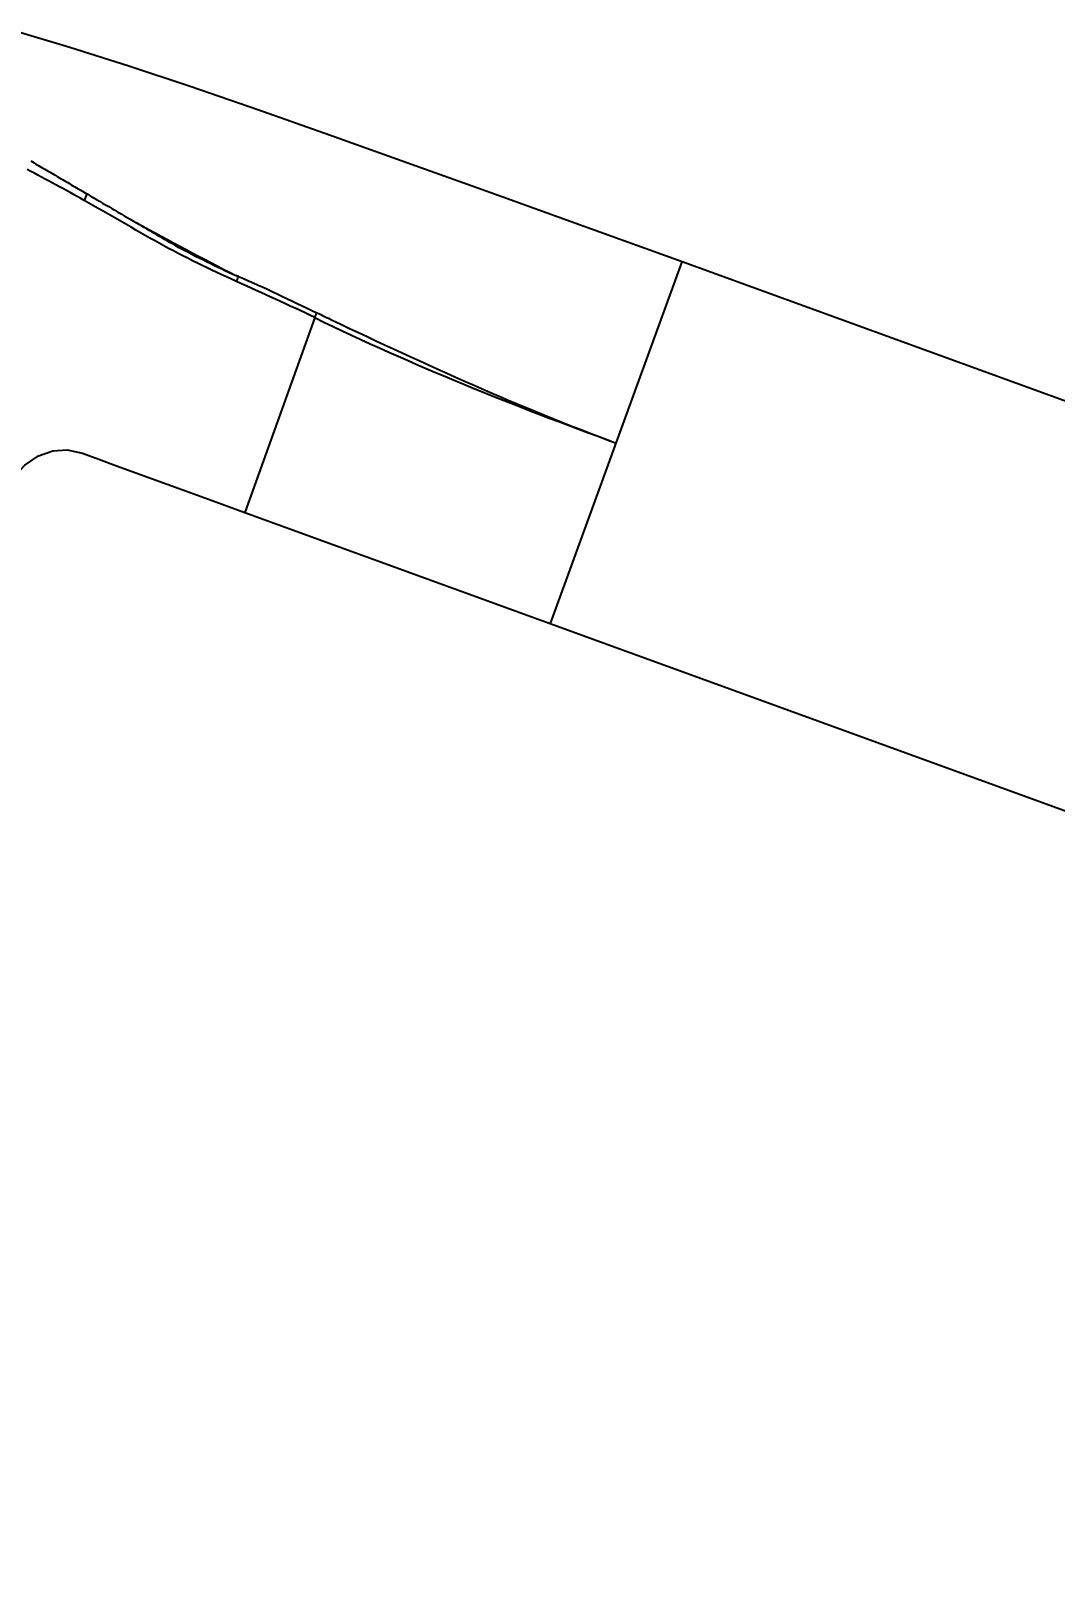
# Model space of a CAD drawing. Extents: x 0 to 1128, y 0 to 827.
# Drawn here: x 515.8 to 595.6, y 502.5 to 622.1 of the extents above; entities that cross this region are included whole.
import ezdxf

# ---------------------------------------------------------------- set-up
doc = ezdxf.new("R2010")
doc.units = 0
doc.header["$LTSCALE"] = 10
doc.header["$MEASUREMENT"] = 0
doc.header["$PDMODE"] = 3
doc.header["$PDSIZE"] = -10
doc.layers.get('0').update_dxf_attribs({"linetype": 'CONTINUOUS'})
doc.layers.get('DEFPOINTS').update_dxf_attribs({"linetype": 'CONTINUOUS'})
doc.layers.add('DEF_LAYER_ASSEM_MEMBER', color=7, linetype='CONTINUOUS')
doc.styles.add('Daelim Dimension', font='')
doc.styles.get('Daelim Dimension').set_extended_font_data('나눔고딕')
doc.dimstyles.new('DEFAULT', dxfattribs={"dimscale": 2, "dimtxt": 2, "dimasz": 2, "dimexe": 0, "dimexo": 2, "dimgap": 1, "dimtad": 1, "dimdec": 0, "dimzin": 9, "dimdsep": 46, "dimtxsty": 'Daelim Dimension', "dimcen": 0.5, "dimclrd": 5, "dimclre": 5, "dimclrt": 256, "dimadec": 1, "dimazin": 0, "dimtfac": 1, "dimtdec": 0, "dimtix": 1, "dimtmove": 0, "dimatfit": 3, "dimfxl": 1, "dimtolj": 1, "dimtzin": 1, "dimlwd": 9, "dimlwe": 9, "dimarcsym": 0})

# ---------------------------------------------------------------- blocks, each defined once
blk = doc.blocks.new('*D1')
at = {"color": 5, "lineweight": 9, "ltscale": 0.5, "transparency": 16777216}
for p, q in [((483.82, 559.41), (483.82, 437.74)), ((487.82, 437.74), (716.29, 437.74)), ((720.29, 435.13), (720.29, 437.74))]:
    blk.add_line(p, q, dxfattribs=at)
at = {"color": 5, "ltscale": 0.5, "transparency": 16777216}
for points in [[(487.82, 438.4), (487.82, 437.07), (483.82, 437.74)], [(716.29, 438.4), (716.29, 437.07), (720.29, 437.74)]]:
    blk.add_solid(points, dxfattribs=at)
at = {"layer": 'DEFPOINTS', "color": 0, "ltscale": 0.5, "transparency": 16777216}
for p in [(483.82, 563.41), (720.29, 437.74), (720.29, 431.13)]:
    blk.add_point(p, dxfattribs=at)
at = {"color": 7, "ltscale": 0.5, "transparency": 16777216, "insert": (602.06, 445.44), "char_height": 10, "attachment_point": 5, "style": 'Daelim Dimension'}
blk.add_mtext('\\A1;236.5', dxfattribs=at)
blk = doc.blocks.new('*D3')
at = {"color": 5, "lineweight": 9, "ltscale": 0.5, "transparency": 16777216}
for p, q in [((479.82, 567.41), (437.66, 567.41)), ((437.66, 563.41), (437.66, 342.47)), ((689.62, 338.47), (437.66, 338.47))]:
    blk.add_line(p, q, dxfattribs=at)
at = {"color": 5, "ltscale": 0.5, "transparency": 16777216}
for points in [[(436.99, 563.41), (438.32, 563.41), (437.66, 567.41)], [(436.99, 342.47), (438.32, 342.47), (437.66, 338.47)]]:
    blk.add_solid(points, dxfattribs=at)
at = {"layer": 'DEFPOINTS', "color": 0, "ltscale": 0.5, "transparency": 16777216}
for p in [(483.82, 567.41), (437.66, 338.47), (693.62, 338.47)]:
    blk.add_point(p, dxfattribs=at)
at = {"color": 7, "ltscale": 0.5, "transparency": 16777216, "insert": (430.21, 452.94), "char_height": 10, "attachment_point": 5, "rotation": 90, "style": 'Daelim Dimension'}
blk.add_mtext('\\A1;229', dxfattribs=at)

msp = doc.modelspace()

# ---------------------------------------------------------------- linework, layer by layer
at = {"layer": 'DEF_LAYER_ASSEM_MEMBER', "color": 9, "linetype": 'Continuous'}
for p, q in [((556.27, 575.91), (566.53, 604.1)), ((537.89, 599.75), (532.45, 584.58))]:
    msp.add_line(p, q, dxfattribs=at)
at = {"layer": 'DEF_LAYER_ASSEM_MEMBER', "color": 7, "linetype": 'Continuous'}
for p, q in [((623.92, 583.21), (566.53, 604.1)), ((532.45, 584.58), (613.66, 555.02))]:
    msp.add_line(p, q, dxfattribs=at)
for points in [[(566.53, 604.1), (558.82, 606.89), (551.62, 609.47), (545.06, 611.81), (539.03, 613.97), (533.46, 615.94), (528.27, 617.73), (523.4, 619.35), (518.81, 620.81), (514.47, 622.11)], [(512.89, 582.93), (513.08, 584.33), (513.59, 585.89), (514.34, 587.21), (515.29, 588.25), (516.37, 588.99), (517.48, 589.38), (518.61, 589.45), (519.8, 589.18), (521.07, 588.72), (522.45, 588.21)], [(522.45, 588.21), (527.62, 586.33), (529.9, 585.5), (532.45, 584.58)]]:
    msp.add_lwpolyline(points, dxfattribs=at)
at = {"layer": 'DEF_LAYER_ASSEM_MEMBER', "color": 9, "linetype": 'Continuous'}
for centre, radius, start, end in [((508.28, 614.05), 12.75, 336.1189, 338.5767), ((684.82, 901.58), 335.5, 241.3585, 242.853), ((527.19, 590.93), 12.93, 68.4307, 69.4247), ((511.95, 610.84), 21.49, 337.3629, 338.4762), ((510.71, 611.74), 29.7, 336.2009, 336.992), ((664.95, 863.02), 291.91, 244.2334, 244.4944)]:
    msp.add_arc(centre, radius, start, end, dxfattribs=at)
for points, start_tangent, end_tangent in [([(515.76, 611.98), (516.3, 611.64), (516.85, 611.32), (517.95, 610.68), (519.05, 610.03), (520.15, 609.39)], (0.825324, -0.564659), (0.862614, -0.505863)), ([(519.93, 608.89), (515.48, 611.29)], (-0.875665, 0.482919), (-0.887495, 0.460817)), ([(520.15, 609.39), (524, 607.13)], (0.862867, -0.50543), (0.862632, -0.505832)), ([(531.79, 602.57), (525.76, 605.55), (522.85, 607.21), (519.93, 608.89)], (-0.910615, 0.413257), (-0.868704, 0.495332)), ([(527.2, 605.28), (524, 607.13)], (-0.88011, 0.474771), (-0.865709, 0.500548)), ([(527.2, 605.28), (531.74, 603.03)], (0.883876, -0.467722), (0.904589, -0.426284)), ([(537.89, 599.76), (534.84, 601.18), (531.79, 602.57)], (-0.897969, 0.440058), (-0.910758, 0.412941)), ([(531.94, 602.95), (535.01, 601.58), (538.05, 600.13)], (0.929196, -0.369587), (0.900898, -0.434031)), ([(539.25, 599.56), (550.19, 594.53), (561.39, 589.98)], (0.902821, -0.430017), (0.938518, -0.345229))]:
    msp.add_spline(points, degree=3, dxfattribs=dict(at, start_tangent=start_tangent, end_tangent=end_tangent))
at = {"layer": 'DEF_LAYER_ASSEM_MEMBER', "color": 7, "linetype": 'Continuous', "start_tangent": (0.89934, -0.43725), "end_tangent": (0.93914, -0.343534)}
msp.add_spline([(537.89, 599.75), (549.5, 594.57), (561.39, 589.98)], degree=3, dxfattribs=at)

# ---------------------------------------------------------------- dimensions: what is measured, and where the dimension line sits
at = {"color": 5, "ltscale": 0.5}
dim = msp.add_linear_dim(base=(437.66, 338.47), p1=(483.82, 567.41), p2=(693.62, 338.47), angle=90, dimstyle='DEFAULT', override={"dimtxt": 5, "dimdec": 0, "dimclrd": 5, "dimclre": 5, "dimclrt": 7}, dxfattribs=at)
dim.commit()
dim.dimension.update_dxf_attribs({"geometry": '*D3', "text_midpoint": (437.66, 452.94), "dimtype": 128})
dim = msp.add_linear_dim(base=(720.29, 437.74), p1=(483.82, 563.41), p2=(720.29, 431.13), text='<>.5', dimstyle='DEFAULT', override={"dimtxt": 5, "dimdec": 0, "dimclrd": 5, "dimclre": 5, "dimclrt": 7}, dxfattribs=at)
dim.commit()
dim.dimension.update_dxf_attribs({"geometry": '*D1', "text_midpoint": (602.06, 437.74), "dimtype": 128})

doc.saveas('drawing.dxf')
